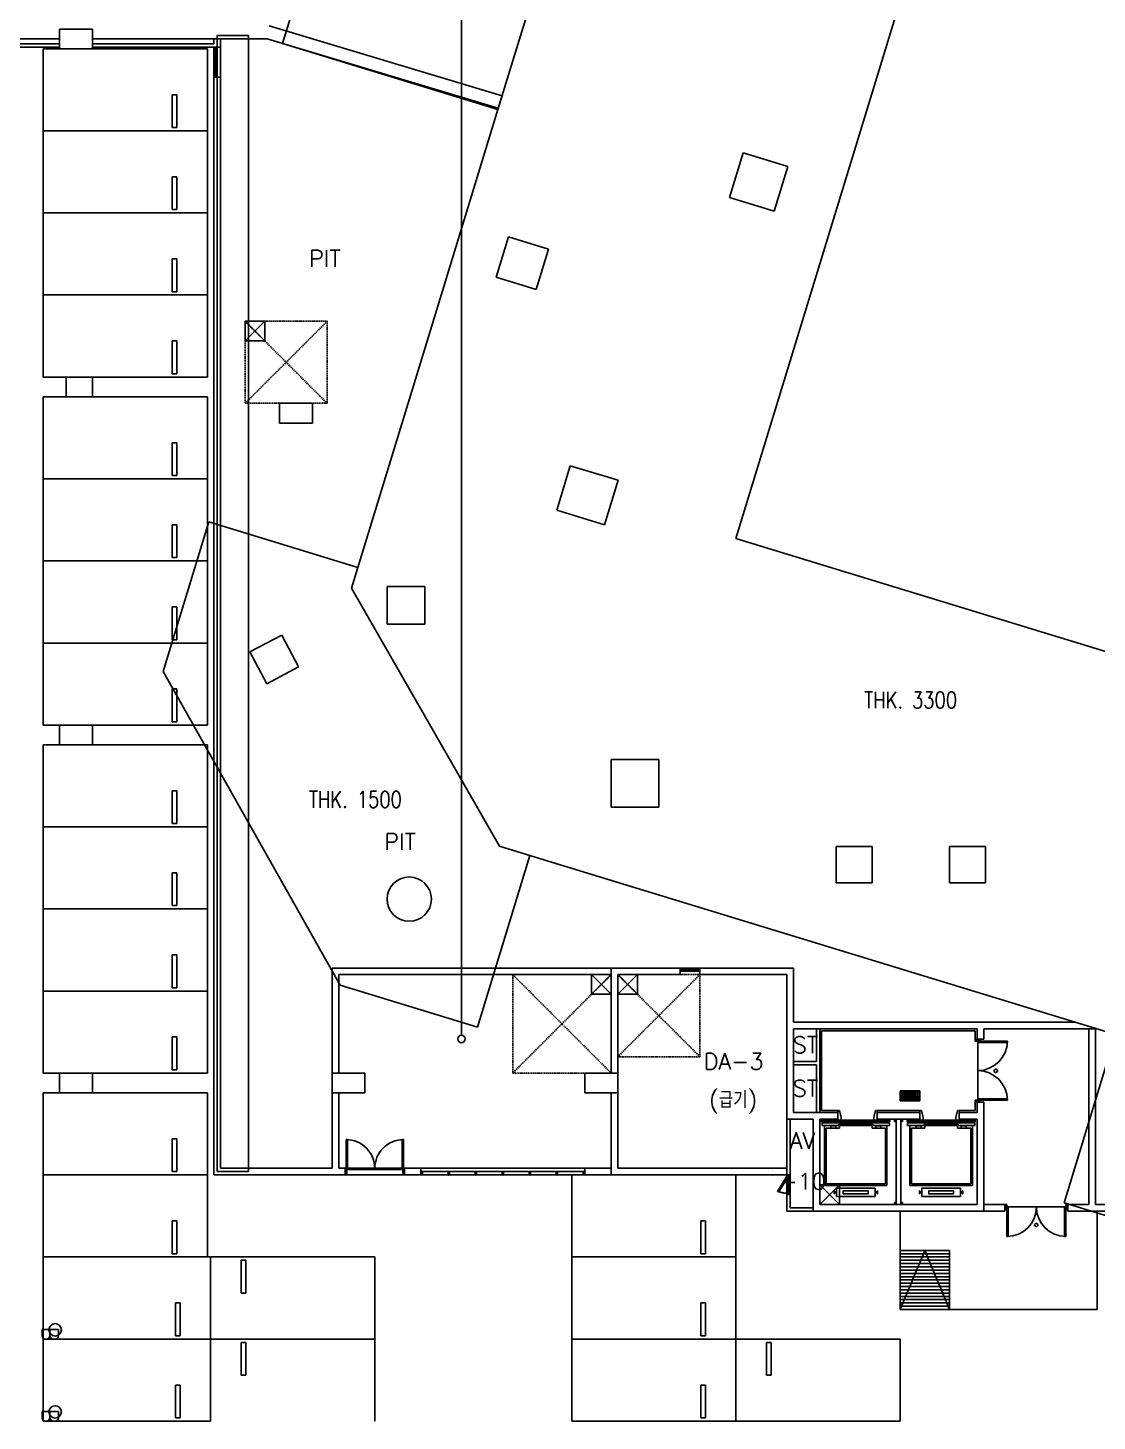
# Model space of a CAD drawing. Header units: millimetres. Extents: x -7575 to 416376, y 91125 to 341855.
# Drawn here: x 146593 to 179160, y 192325 to 234761 of the extents above; entities that cross this region are included whole.
import ezdxf
from ezdxf.enums import TextEntityAlignment as Align

# ---------------------------------------------------------------- set-up
doc = ezdxf.new("R2010")
doc.units = ezdxf.units.MM
doc.header["$LTSCALE"] = 600
doc.header["$MEASUREMENT"] = 0
doc.linetypes.add('HIDDEN', pattern=[2, 1, -1])
doc.linetypes.add('HIDDEN2', pattern=[0.188, 0.125, -0.063])
doc.layers.add('e-plan', color=9, linetype='CONTINUOUS')
doc.layers.add('e-room-box', color=7, linetype='CONTINUOUS')
doc.styles.add('GHS', font='romans.shx', dxfattribs={"width": 0.8, "bigfont": 'ghs.shx'})
doc.styles.add('kiahn', font='romans.shx', dxfattribs={"bigfont": 'cadhs.shx'})

msp = doc.modelspace()

# ---------------------------------------------------------------- linework, layer by layer
at = {"layer": 'e-plan'}
for p, q in [((156175.3, 240262), (154347.9, 234285.1)), ((154347.9, 234285.1), (156175.3, 240262)), ((156175.3, 240262), (154347.9, 234285.1)), ((160911.8, 232278.3), (162739.1, 238255.2)), ((162739.1, 238255.2), (160911.8, 232278.3)), ((160911.8, 232278.3), (162739.1, 238255.2)), ((168155.9, 219204.4), (173550.1, 236848.2)), ((153941.9, 234824.9), (161038.4, 232692.4)), ((140260, 234424.9), (147560, 234424.9)), ((147560, 234274.9), (140260, 234274.9)), ((148560, 234424.9), (153883.1, 234424.9)), ((152260, 234274.9), (148560, 234274.9)), ((152260, 234424.9), (152260, 234274.9)), ((153310, 234524.9), (152360, 234524.9)), ((152360, 234524.9), (152360, 199924.9)), ((152460, 234424.9), (152460, 234174.9)), ((153310, 199924.9), (153310, 234524.9)), ((153883.1, 234424.9), (160921.5, 232309.9)), ((154347.9, 234285.1), (160911.8, 232278.3)), ((160911.8, 232278.3), (154347.9, 234285.1)), ((154347.9, 234285.1), (160911.8, 232278.3)), ((147560, 234174.9), (140260, 234174.9)), ((147060.1, 231624.9), (147060.1, 234124.9)), ((147060.1, 234124.9), (152060.1, 234124.9)), ((152460, 234174.9), (148560, 234174.9)), ((152060.1, 234124.9), (152060.1, 231624.9)), ((152260, 234174.9), (152260, 199824.9)), ((152260, 234174.9), (152460, 234174.9)), ((152260, 234164.9), (152360, 234164.9)), ((152260, 234129.9), (152260, 234164.9)), ((152260, 234129.9), (152260, 233299.9)), ((152310, 234129.9), (152260, 234129.9)), ((152310, 234114.9), (152310, 234129.9)), ((152310, 234114.9), (152310, 233314.9)), ((152360, 234114.9), (152310, 234114.9)), ((152360, 234164.9), (152360, 234129.9)), ((152360, 234129.9), (152360, 234114.9)), ((152360, 234114.9), (152360, 233314.9)), ((152460, 234174.9), (152460, 233254.9)), ((152460, 234174.9), (152460, 233254.9)), ((152460, 234174.9), (152460, 234174.9)), ((152310, 233299.9), (152260, 233299.9)), ((152260, 233299.9), (152260, 233264.9)), ((152260, 233264.9), (152360, 233264.9)), ((152260, 233254.9), (152460, 233254.9)), ((152360, 233314.9), (152310, 233314.9)), ((152310, 233314.9), (152310, 233299.9)), ((152360, 233299.9), (152360, 233314.9)), ((152360, 233264.9), (152360, 233299.9)), ((152460, 233254.9), (152460, 200024.9)), ((150985.1, 231724.9), (150985.1, 232724.9)), ((150985.1, 232724.9), (151135.1, 232724.9)), ((151135.1, 232724.9), (151135.1, 231724.9)), ((161038.4, 232692.4), (160921.5, 232309.9)), ((160911.8, 232278.3), (158783.6, 225317.3)), ((158783.6, 225317.3), (160911.8, 232278.3)), ((151135.1, 231724.9), (150985.1, 231724.9)), ((147060.1, 229124.9), (147060.1, 231624.9)), ((147060.1, 231624.9), (152060.1, 231624.9)), ((152060.1, 231624.9), (147060.1, 231624.9)), ((152060.1, 231624.9), (152060.1, 229124.9)), ((150985.1, 229224.9), (150985.1, 230224.9)), ((150985.1, 230224.9), (151135.1, 230224.9)), ((151135.1, 230224.9), (151135.1, 229224.9)), ((151135.1, 229224.9), (150985.1, 229224.9)), ((152060.1, 229124.9), (147060.1, 229124.9)), ((147060.1, 226624.9), (147060.1, 229124.9)), ((147060.1, 229124.9), (152060.1, 229124.9)), ((152060.1, 229124.9), (152060.1, 226624.9)), ((150985.1, 226724.9), (150985.1, 227724.9)), ((150985.1, 227724.9), (151135.1, 227724.9)), ((151135.1, 227724.9), (151135.1, 226724.9)), ((152060.1, 226624.9), (147060.1, 226624.9)), ((147060.1, 224124.9), (147060.1, 226624.9)), ((147060.1, 226624.9), (152060.1, 226624.9)), ((151135.1, 226724.9), (150985.1, 226724.9)), ((152060.1, 226624.9), (152060.1, 224124.9)), ((153810, 225224.9), (153210, 225824.9)), ((153810, 225824.9), (153210, 225224.9)), ((153210, 225224.9), (153210, 225824.9)), ((153210, 225824.9), (153810, 225824.9)), ((153810, 225824.9), (153810, 225224.9)), ((150985.1, 224224.9), (150985.1, 225224.9)), ((150985.1, 225224.9), (151135.1, 225224.9)), ((151135.1, 225224.9), (151135.1, 224224.9)), ((153810, 225224.9), (153210, 225224.9)), ((158783.6, 225317.3), (156645.8, 218324.7)), ((156645.8, 218324.7), (158783.6, 225317.3)), ((152060.1, 224124.9), (147060.1, 224124.9)), ((151135.1, 224224.9), (150985.1, 224224.9)), ((147060.1, 221024.9), (147060.1, 223524.9)), ((147060.1, 223524.9), (152060.1, 223524.9)), ((152060.1, 223524.9), (152060.1, 221024.9)), ((150985.1, 221124.9), (150985.1, 222124.9)), ((150985.1, 222124.9), (151135.1, 222124.9)), ((151135.1, 222124.9), (151135.1, 221124.9)), ((151135.1, 221124.9), (150985.1, 221124.9)), ((147060.1, 218524.9), (147060.1, 221024.9)), ((147060.1, 221024.9), (152060.1, 221024.9)), ((152060.1, 221024.9), (147060.1, 221024.9)), ((152060.1, 221024.9), (152060.1, 218524.9)), ((152109.5, 219711.6), (150716.8, 215156.4)), ((150985.1, 218624.9), (150985.1, 219624.9)), ((150985.1, 219624.9), (151135.1, 219624.9)), ((151135.1, 219624.9), (151135.1, 218624.9)), ((156645.8, 218324.7), (152109.5, 219711.6)), ((183456.8, 214526.4), (168155.9, 219204.4)), ((151135.1, 218624.9), (150985.1, 218624.9)), ((152060.1, 218524.9), (147060.1, 218524.9)), ((147060.1, 216024.9), (147060.1, 218524.9)), ((147060.1, 218524.9), (152060.1, 218524.9)), ((152060.1, 218524.9), (152060.1, 216024.9)), ((156645.8, 218324.7), (156453.6, 217696.1)), ((156453.6, 217696.1), (156645.8, 218324.7)), ((156453.6, 217696.1), (160961.4, 209833.4)), ((160961.4, 209833.4), (156453.6, 217696.1)), ((150985.1, 216124.9), (150985.1, 217124.9)), ((150985.1, 217124.9), (151135.1, 217124.9)), ((151135.1, 217124.9), (151135.1, 216124.9)), ((147060.1, 213524.9), (147060.1, 216024.9)), ((147060.1, 216024.9), (152060.1, 216024.9)), ((152060.1, 216024.9), (147060.1, 216024.9)), ((151135.1, 216124.9), (150985.1, 216124.9)), ((152060.1, 216024.9), (152060.1, 213524.9)), ((150716.8, 215156.4), (156101.2, 205601.8)), ((150985.1, 213624.9), (150985.1, 214624.9)), ((150985.1, 214624.9), (151135.1, 214624.9)), ((151135.1, 214624.9), (151135.1, 213624.9)), ((152060.1, 213524.9), (147060.1, 213524.9)), ((151135.1, 213624.9), (150985.1, 213624.9)), ((147060.1, 210424.9), (147060.1, 212924.9)), ((147060.1, 212924.9), (152060.1, 212924.9)), ((152060.1, 212924.9), (152060.1, 210424.9)), ((150985.1, 210524.9), (150985.1, 211524.9)), ((150985.1, 211524.9), (151135.1, 211524.9)), ((151135.1, 211524.9), (151135.1, 210524.9)), ((151135.1, 210524.9), (150985.1, 210524.9)), ((147060.1, 207924.9), (147060.1, 210424.9)), ((147060.1, 210424.9), (152060.1, 210424.9)), ((152060.1, 210424.9), (147060.1, 210424.9)), ((152060.1, 210424.9), (152060.1, 207924.9)), ((160961.4, 209833.4), (162172.5, 209463.1)), ((162172.5, 209463.1), (160961.4, 209833.4)), ((160284.8, 204322.7), (161883.4, 209551.5)), ((162172.5, 209463.1), (179717.2, 204099.2)), ((179717.2, 204099.2), (162172.5, 209463.1)), ((150985.1, 208024.9), (150985.1, 209024.9)), ((150985.1, 209024.9), (151135.1, 209024.9)), ((151135.1, 209024.9), (151135.1, 208024.9)), ((151135.1, 208024.9), (150985.1, 208024.9)), ((152060.1, 207924.9), (147060.1, 207924.9)), ((147060.1, 205424.9), (147060.1, 207924.9)), ((147060.1, 207924.9), (152060.1, 207924.9)), ((152060.1, 207924.9), (152060.1, 205424.9)), ((150985.1, 205524.9), (150985.1, 206524.9)), ((150985.1, 206524.9), (151135.1, 206524.9)), ((151135.1, 206524.9), (151135.1, 205524.9)), ((155860, 206124.9), (155860, 200024.9)), ((155860, 206124.9), (164360.1, 206124.9)), ((156060, 205924.9), (156060, 202924.9)), ((156060, 205924.9), (164360.1, 205924.9)), ((164360.1, 205324.9), (163760.1, 205924.9)), ((164360.1, 205924.9), (163760.1, 205324.9)), ((163760.1, 205324.9), (163760.1, 205924.9)), ((163760.1, 205924.9), (164360.1, 205924.9)), ((164360.1, 202924.9), (164360.1, 206124.9)), ((164360.1, 206124.9), (166460.1, 206124.9)), ((164360.1, 205924.9), (164360.1, 205324.9)), ((164560.1, 202924.9), (164560.1, 205924.9)), ((164560.1, 205924.9), (166460.1, 205924.9)), ((165160.1, 205324.9), (164560.1, 205924.9)), ((165160.1, 205924.9), (164560.1, 205324.9)), ((164560.1, 205324.9), (164560.1, 205924.9)), ((164560.1, 205924.9), (165160.1, 205924.9)), ((165160.1, 205924.9), (165160.1, 205324.9)), ((166460.1, 205924.9), (166460.1, 206124.9)), ((166460.1, 206124.9), (166460.1, 206024.9)), ((166495.1, 206124.9), (166460.1, 206124.9)), ((166460.1, 206024.9), (166495.1, 206024.9)), ((167025.1, 206124.9), (166495.1, 206124.9)), ((166495.1, 206074.9), (166495.1, 206124.9)), ((166510.1, 206074.9), (166495.1, 206074.9)), ((166495.1, 206024.9), (166510.1, 206024.9)), ((167010.1, 206074.9), (166510.1, 206074.9)), ((166510.1, 206024.9), (166510.1, 206074.9)), ((167010.1, 206024.9), (166510.1, 206024.9)), ((167010.1, 206024.9), (167010.1, 206074.9)), ((167010.1, 206074.9), (167025.1, 206074.9)), ((167025.1, 206024.9), (167010.1, 206024.9)), ((167025.1, 206074.9), (167025.1, 206124.9)), ((167025.1, 206124.9), (167060.1, 206124.9)), ((167060.1, 206024.9), (167025.1, 206024.9)), ((167060.1, 205924.9), (167060.1, 206124.9)), ((167060.1, 206124.9), (169910, 206124.9)), ((167060.1, 206124.9), (167060.1, 206024.9)), ((167060.1, 205924.9), (169710, 205924.9)), ((169710, 204474.9), (169710, 205924.9)), ((169910, 204474.9), (169910, 206124.9)), ((147060.1, 202924.9), (147060.1, 205424.9)), ((147060.1, 205424.9), (152060.1, 205424.9)), ((152060.1, 205424.9), (147060.1, 205424.9)), ((151135.1, 205524.9), (150985.1, 205524.9)), ((152060.1, 205424.9), (152060.1, 202924.9)), ((156101.2, 205601.8), (160284.8, 204322.7)), ((164360.1, 205324.9), (163760.1, 205324.9)), ((165160.1, 205324.9), (164560.1, 205324.9)), ((169710, 201524.9), (169710, 204474.9)), ((169910, 204474.9), (178488.4, 204474.9)), ((169910, 204274.9), (175510, 204274.9)), ((169910, 201724.9), (169910, 204274.9)), ((170610, 203274.9), (170610, 204274.9)), ((170710, 201724.9), (170710, 204274.9)), ((170770, 201784.9), (170770, 204214.9)), ((170770, 204214.9), (175450, 204214.9)), ((175450, 204214.9), (175450, 203949.9)), ((175510, 203959.9), (175510, 204274.9)), ((175510, 203959.9), (175510, 204274.9)), ((175710, 204274.9), (179142.6, 204274.9)), ((175710, 203959.9), (175710, 204274.9)), ((175710, 203959.9), (175710, 204274.9)), ((178910, 204274.9), (178910, 198924.9)), ((179110, 204274.9), (179110, 198924.9)), ((150985.1, 203024.9), (150985.1, 204024.9)), ((150985.1, 204024.9), (151135.1, 204024.9)), ((151135.1, 204024.9), (151135.1, 203024.9)), ((175450, 203899.9), (175450, 203949.9)), ((175450, 203949.9), (175600, 203949.9)), ((175600, 203899.9), (175450, 203899.9)), ((175710, 203959.9), (175510, 203959.9)), ((175525, 203899.9), (175525, 202099.9)), ((175525, 203899.9), (176425, 203899.9)), ((175525, 203859.9), (175525, 203899.9)), ((176425, 203859.9), (175525, 203859.9)), ((175600, 203949.9), (175600, 203899.9)), ((176425, 203899.9), (176425, 203859.9)), ((179717.2, 204099.2), (178151, 198976.4)), ((169910, 203274.9), (170610, 203274.9)), ((152060.1, 202924.9), (147060.1, 202924.9)), ((151135.1, 203024.9), (150985.1, 203024.9)), ((169910, 203174.9), (170610, 203174.9)), ((170610, 201724.9), (170610, 203174.9)), ((147060.1, 199824.9), (147060.1, 202324.9)), ((147060.1, 202324.9), (152060.1, 202324.9)), ((152060.1, 202324.9), (152060.1, 199824.9)), ((156060, 202324.9), (156060, 200024.9)), ((164360.1, 199824.9), (164360.1, 202324.9)), ((164560.1, 200024.9), (164560.1, 202324.9)), ((173160.6, 202084.9), (173160.6, 202384.9)), ((173160.6, 202384.9), (173460.6, 202384.9)), ((173460.6, 202384.9), (173160.6, 202384.9)), ((173160.6, 202384.9), (173460.6, 202384.9)), ((173160.6, 202084.9), (173460.6, 202084.9)), ((173460.6, 202084.9), (173460.6, 202384.9)), ((173460.6, 202084.9), (173460.6, 202384.9)), ((173460.6, 202384.9), (173760.6, 202384.9)), ((173760.6, 202384.9), (173460.6, 202384.9)), ((173460.6, 202384.9), (173760.6, 202384.9)), ((173460.6, 202084.9), (173760.6, 202084.9)), ((173760.6, 202084.9), (173760.6, 202384.9)), ((175600, 202099.9), (175450, 202099.9)), ((175450, 202099.9), (175450, 202049.9)), ((175450, 202049.9), (175600, 202049.9)), ((175450, 202039.9), (175450, 201784.9)), ((175510, 201724.9), (175510, 202039.9)), ((175510, 201724.9), (175510, 202039.9)), ((175710, 202039.9), (175510, 202039.9)), ((176425, 202139.9), (175525, 202139.9)), ((175525, 202139.9), (175525, 202099.9)), ((175525, 202099.9), (176425, 202099.9)), ((175600, 202049.9), (175600, 202099.9)), ((175710, 198724.9), (175710, 202039.9)), ((175710, 198724.9), (175710, 202039.9)), ((176425, 202099.9), (176425, 202139.9)), ((169910, 201724.9), (171260, 201724.9)), ((171260, 201784.9), (170770, 201784.9)), ((171260, 201784.9), (171260, 201759.9)), ((171260, 201759.9), (171260, 201524.9)), ((171260, 201759.9), (171280, 201759.9)), ((171260, 201724.9), (171260, 201524.9)), ((171280, 201759.9), (171280, 201784.9)), ((171280, 201784.9), (171310, 201784.9)), ((171310, 201784.9), (171360, 201574.9)), ((171360, 201574.9), (171360, 201494.9)), ((172410, 201784.9), (172360, 201574.9)), ((172360, 201574.9), (172360, 201494.9)), ((172440, 201784.9), (172410, 201784.9)), ((172440, 201759.9), (172440, 201784.9)), ((172460, 201759.9), (172440, 201759.9)), ((172460, 201784.9), (172460, 201759.9)), ((173760, 201784.9), (172460, 201784.9)), ((172460, 201724.9), (173760, 201724.9)), ((172460, 201724.9), (172460, 201524.9)), ((173760, 201784.9), (173760, 201759.9)), ((173760, 201759.9), (173780, 201759.9)), ((173760, 201724.9), (173760, 201524.9)), ((173780, 201759.9), (173780, 201784.9)), ((173780, 201784.9), (173810, 201784.9)), ((173810, 201784.9), (173860, 201574.9)), ((173860, 201574.9), (173860, 201494.9)), ((174910, 201784.9), (174860, 201574.9)), ((174860, 201574.9), (174860, 201494.9)), ((174940, 201784.9), (174910, 201784.9)), ((174940, 201759.9), (174940, 201784.9)), ((174960, 201759.9), (174940, 201759.9)), ((174960, 201784.9), (174960, 201759.9)), ((175450, 201784.9), (174960, 201784.9)), ((174960, 201724.9), (175510, 201724.9)), ((174960, 201724.9), (174960, 201524.9)), ((169710, 201524.9), (169710, 199824.9)), ((170510, 201524.9), (169710, 201524.9)), ((169810, 201524.9), (169810, 199824.9)), ((170510, 201524.9), (170510, 198724.9)), ((170710, 201524.9), (171260, 201524.9)), ((170710, 201524.9), (170710, 198924.9)), ((172850, 201494.9), (170770, 201494.9)), ((170770, 201439.9), (170770, 201494.9)), ((170770, 201439.9), (172850, 201439.9)), ((170785, 201409.9), (172835, 201409.9)), ((170785, 201409.9), (170785, 201327.9)), ((172835, 201327.9), (170785, 201327.9)), ((170860, 199503.9), (170860, 201327.9)), ((171005, 201247.9), (170910, 201247.9)), ((170910, 201247.9), (170910, 199547.9)), ((171310, 201247.9), (171005, 201247.9)), ((171047.5, 201247.9), (171047.5, 201314.9)), ((171047.5, 201314.9), (171197.5, 201314.9)), ((171197.5, 201314.9), (171197.5, 201247.9)), ((171280, 201514.9), (171260, 201514.9)), ((171260, 201514.9), (171260, 201494.9)), ((171280, 201494.9), (171280, 201514.9)), ((171360, 201494.9), (171280, 201494.9)), ((171290, 201484.9), (171809, 201484.9)), ((171290, 201452.9), (171290, 201484.9)), ((171809, 201452.9), (171290, 201452.9)), ((171290, 201364.9), (171809, 201364.9)), ((171290, 201332.9), (171290, 201364.9)), ((171809, 201332.9), (171290, 201332.9)), ((171310, 201327.9), (171310, 201247.9)), ((171809, 201484.9), (171809, 201452.9)), ((171809, 201364.9), (171809, 201332.9)), ((172330, 201484.9), (171811, 201484.9)), ((171811, 201484.9), (171811, 201452.9)), ((171811, 201452.9), (172330, 201452.9)), ((172330, 201364.9), (171811, 201364.9)), ((171811, 201364.9), (171811, 201332.9)), ((171811, 201332.9), (172330, 201332.9)), ((172310, 201247.9), (172310, 201327.9)), ((172668, 201247.9), (172310, 201247.9)), ((172330, 201452.9), (172330, 201484.9)), ((172330, 201332.9), (172330, 201364.9)), ((172360, 201494.9), (172440, 201494.9)), ((172572.5, 201314.9), (172422.5, 201314.9)), ((172422.5, 201314.9), (172422.5, 201247.9)), ((172440, 201494.9), (172440, 201514.9)), ((172440, 201514.9), (172460, 201514.9)), ((172460, 201524.9), (173760, 201524.9)), ((172460, 201514.9), (172460, 201494.9)), ((172572.5, 201247.9), (172572.5, 201314.9)), ((172710, 201247.9), (172668, 201247.9)), ((172710, 199547.9), (172710, 201247.9)), ((172760, 201327.9), (172760, 199503.9)), ((172835, 201409.9), (172835, 201327.9)), ((172850, 201439.9), (172850, 201494.9)), ((172985, 201524.9), (172985, 201449.9)), ((173035, 201449.9), (172985, 201449.9)), ((173035, 201524.9), (173035, 198924.9)), ((173185, 201524.9), (173185, 198924.9)), ((173235, 201449.9), (173185, 201449.9)), ((173235, 201524.9), (173235, 201449.9)), ((173370, 201494.9), (175450, 201494.9)), ((173370, 201439.9), (173370, 201494.9)), ((175450, 201439.9), (173370, 201439.9)), ((175435, 201409.9), (173385, 201409.9)), ((173385, 201409.9), (173385, 201327.9)), ((173385, 201327.9), (175435, 201327.9)), ((173460, 201327.9), (173460, 199503.9)), ((173510, 199547.9), (173510, 201247.9)), ((173510, 201247.9), (173552, 201247.9)), ((173552, 201247.9), (173910, 201247.9)), ((173647.5, 201247.9), (173647.5, 201314.9)), ((173647.5, 201314.9), (173797.5, 201314.9)), ((173780, 201514.9), (173760, 201514.9)), ((173760, 201514.9), (173760, 201494.9)), ((173780, 201494.9), (173780, 201514.9)), ((173860, 201494.9), (173780, 201494.9)), ((173797.5, 201314.9), (173797.5, 201247.9)), ((173890, 201484.9), (174409, 201484.9)), ((173890, 201452.9), (173890, 201484.9)), ((174409, 201452.9), (173890, 201452.9)), ((173890, 201364.9), (174409, 201364.9)), ((173890, 201332.9), (173890, 201364.9)), ((174409, 201332.9), (173890, 201332.9)), ((173910, 201247.9), (173910, 201327.9)), ((174409, 201484.9), (174409, 201452.9)), ((174409, 201364.9), (174409, 201332.9)), ((174930, 201484.9), (174411, 201484.9)), ((174411, 201484.9), (174411, 201452.9)), ((174411, 201452.9), (174930, 201452.9)), ((174930, 201364.9), (174411, 201364.9)), ((174411, 201364.9), (174411, 201332.9)), ((174411, 201332.9), (174930, 201332.9)), ((174860, 201494.9), (174940, 201494.9)), ((174910, 201327.9), (174910, 201247.9)), ((174910, 201247.9), (175215, 201247.9)), ((174930, 201452.9), (174930, 201484.9)), ((174930, 201332.9), (174930, 201364.9)), ((174940, 201494.9), (174940, 201514.9)), ((174940, 201514.9), (174960, 201514.9)), ((174960, 201524.9), (175510, 201524.9)), ((174960, 201514.9), (174960, 201494.9)), ((175172.5, 201314.9), (175022.5, 201314.9)), ((175022.5, 201314.9), (175022.5, 201247.9)), ((175172.5, 201247.9), (175172.5, 201314.9)), ((175215, 201247.9), (175310, 201247.9)), ((175310, 201247.9), (175310, 199547.9)), ((175360, 199503.9), (175360, 201327.9)), ((175435, 201409.9), (175435, 201327.9)), ((175450, 201439.9), (175450, 201494.9)), ((175450, 201439.9), (175450, 201494.9)), ((175510, 198924.9), (175510, 201524.9)), ((175510, 198924.9), (175510, 201524.9)), ((150985.1, 199924.9), (150985.1, 200924.9)), ((150985.1, 200924.9), (151135.1, 200924.9)), ((151135.1, 200924.9), (151135.1, 199924.9)), ((156285, 200899.9), (156285, 200024.9)), ((156325, 200899.9), (156285, 200899.9)), ((156325, 200024.9), (156325, 200899.9)), ((157995, 200024.9), (157995, 200899.9)), ((157995, 200899.9), (158035, 200899.9)), ((158035, 200899.9), (158035, 200024.9)), ((151135.1, 199924.9), (150985.1, 199924.9)), ((152360, 199924.9), (153310, 199924.9)), ((155860, 200024.9), (152460, 200024.9)), ((156260, 200024.9), (156060, 200024.9)), ((156260, 200024.9), (156260, 199824.9)), ((156285, 200024.9), (156260, 200024.9)), ((156260, 200024.9), (156260, 199824.9)), ((156285, 200024.9), (158035, 200024.9)), ((156285, 200024.9), (156325, 200024.9)), ((156285, 199984.9), (156285, 200024.9)), ((156305, 199984.9), (156285, 199984.9)), ((158015, 199984.9), (156305, 199984.9)), ((156305, 199864.9), (156305, 199984.9)), ((158035, 200024.9), (157995, 200024.9)), ((158015, 199864.9), (158015, 199984.9)), ((158015, 199984.9), (158035, 199984.9)), ((158035, 199984.9), (158035, 200024.9)), ((158035, 200024.9), (158060, 200024.9)), ((158560, 200024.9), (158060, 200024.9)), ((158060, 200024.9), (158060, 199824.9)), ((158060, 200024.9), (158060, 199824.9)), ((158560, 199824.9), (158560, 200024.9)), ((158560, 200024.9), (163560, 200024.9)), ((158610, 199924.9), (158570, 199924.9)), ((158570, 199924.9), (158570, 199824.9)), ((158590, 199924.9), (163530, 199924.9)), ((158610, 199824.9), (158610, 199924.9)), ((159433.4, 199924.9), (159393.4, 199924.9)), ((159393.4, 199924.9), (159393.4, 199824.9)), ((159433.4, 199824.9), (159433.4, 199924.9)), ((160256.7, 199924.9), (160216.7, 199924.9)), ((160216.7, 199924.9), (160216.7, 199824.9)), ((160256.7, 199824.9), (160256.7, 199924.9)), ((161080, 199924.9), (161040, 199924.9)), ((161040, 199924.9), (161040, 199824.9)), ((161080, 199824.9), (161080, 199924.9)), ((161903.4, 199924.9), (161863.4, 199924.9)), ((161863.4, 199924.9), (161863.4, 199824.9)), ((161903.4, 199824.9), (161903.4, 199924.9)), ((162726.7, 199924.9), (162686.7, 199924.9)), ((162686.7, 199924.9), (162686.7, 199824.9)), ((162726.7, 199824.9), (162726.7, 199924.9)), ((163550, 199924.9), (163510, 199924.9)), ((163510, 199924.9), (163510, 199824.9)), ((163550, 199824.9), (163550, 199924.9)), ((164360.1, 200024.9), (163560, 200024.9)), ((163560, 200024.9), (163560, 199824.9)), ((169710, 200024.9), (164560.1, 200024.9)), ((147060.1, 197324.9), (147060.1, 199824.9)), ((147060.1, 199824.9), (152060.1, 199824.9)), ((152060.1, 199824.9), (147060.1, 199824.9)), ((152060.1, 199824.9), (152060.1, 197324.9)), ((156260, 199824.9), (152260, 199824.9)), ((156260, 199824.9), (156285, 199824.9)), ((156285, 199824.9), (156285, 199864.9)), ((156285, 199864.9), (156305, 199864.9)), ((156285, 199824.9), (158035, 199824.9)), ((158035, 199864.9), (158015, 199864.9)), ((158035, 199824.9), (158035, 199864.9)), ((158060, 199824.9), (158035, 199824.9)), ((158560, 199824.9), (158060, 199824.9)), ((158570, 199824.9), (158610, 199824.9)), ((158590, 199824.9), (163530, 199824.9)), ((159393.4, 199824.9), (159433.4, 199824.9)), ((160216.7, 199824.9), (160256.7, 199824.9)), ((161040, 199824.9), (161080, 199824.9)), ((161863.4, 199824.9), (161903.4, 199824.9)), ((162686.7, 199824.9), (162726.7, 199824.9)), ((163160.1, 197324.9), (163160.1, 199824.9)), ((163160.1, 199824.9), (168160.1, 199824.9)), ((163510, 199824.9), (163550, 199824.9)), ((164360.1, 199824.9), (163560, 199824.9)), ((169710, 199824.9), (164360.1, 199824.9)), ((168160.1, 199824.9), (168160.1, 197324.9)), ((169710, 199824.9), (169810, 199824.9)), ((169710, 199789.9), (169710, 199824.9)), ((169710, 199789.9), (169710, 199259.9)), ((169760, 199789.9), (169710, 199789.9)), ((169760, 199774.9), (169760, 199789.9)), ((169760, 199774.9), (169760, 199274.9)), ((169810, 199774.9), (169760, 199774.9)), ((169810, 199824.9), (169810, 199789.9)), ((169810, 199789.9), (169810, 199774.9)), ((169810, 199774.9), (169810, 199274.9)), ((171310, 198924.9), (170710, 199524.9)), ((171310, 199524.9), (170710, 198924.9)), ((171310, 199524.9), (170710, 199524.9)), ((170710, 199524.9), (170710, 198924.9)), ((170860, 199503.9), (172760, 199503.9)), ((170910, 199547.9), (172710, 199547.9)), ((171310, 198924.9), (171310, 199524.9)), ((175360, 199503.9), (173460, 199503.9)), ((175310, 199547.9), (173510, 199547.9)), ((169760, 199259.9), (169710, 199259.9)), ((169710, 199259.9), (169710, 199224.9)), ((169710, 199224.9), (169710, 198724.9)), ((169810, 199224.9), (169710, 199224.9)), ((169810, 199224.9), (169710, 199224.9)), ((169710, 199224.9), (169810, 199224.9)), ((169810, 199274.9), (169760, 199274.9)), ((169760, 199274.9), (169760, 199259.9)), ((169810, 199259.9), (169810, 199274.9)), ((169810, 199224.9), (169810, 199259.9)), ((169810, 199224.9), (169810, 198824.9)), ((171148, 199338.4), (171148, 199249.4)), ((171153.6, 199338.4), (171148, 199338.4)), ((171153.6, 199249.4), (171148, 199249.4)), ((171156.1, 199336), (171158.8, 199301.9)), ((171158.8, 199285.9), (171156.1, 199251.7)), ((171158.8, 199301.9), (171162.1, 199298.6)), ((171158.8, 199285.9), (171162.1, 199289.1)), ((171174.8, 199298.6), (171162.1, 199298.6)), ((171174.8, 199289.1), (171162.1, 199289.1)), ((171178, 199301.9), (171174.8, 199298.6)), ((171178, 199285.9), (171174.8, 199289.1)), ((171209, 199301.9), (171178, 199301.9)), ((171209, 199285.9), (171178, 199285.9)), ((171210, 199300.9), (171209, 199301.9)), ((171210, 199286.9), (171209, 199285.9)), ((171210, 199300.9), (171210, 199286.9)), ((172400, 199423.9), (171220, 199423.9)), ((171220, 199423.9), (171220, 199163.9)), ((171220, 199163.9), (172400, 199163.9)), ((172198, 199343.9), (171422, 199343.9)), ((171422, 199343.9), (171422, 199335.9)), ((172198, 199335.9), (171422, 199335.9)), ((172198, 199251.9), (171422, 199251.9)), ((171422, 199251.9), (171422, 199243.9)), ((172198, 199243.9), (171422, 199243.9)), ((171430, 199335.9), (171430, 199251.9)), ((172190, 199335.9), (172190, 199251.9)), ((172198, 199343.9), (172198, 199335.9)), ((172198, 199251.9), (172198, 199243.9)), ((172400, 199163.9), (172400, 199423.9)), ((172410, 199300.9), (172411, 199301.9)), ((172410, 199300.9), (172410, 199286.9)), ((172410, 199286.9), (172411, 199285.9)), ((172411, 199301.9), (172442, 199301.9)), ((172411, 199285.9), (172442, 199285.9)), ((172442, 199301.9), (172445.3, 199298.6)), ((172442, 199285.9), (172445.3, 199289.1)), ((172445.3, 199298.6), (172457.9, 199298.6)), ((172445.3, 199289.1), (172457.9, 199289.1)), ((172461.2, 199301.9), (172457.9, 199298.6)), ((172461.2, 199285.9), (172457.9, 199289.1)), ((172463.9, 199336), (172461.2, 199301.9)), ((172461.2, 199285.9), (172463.9, 199251.7)), ((172466.4, 199338.4), (172472, 199338.4)), ((172466.4, 199249.4), (172472, 199249.4)), ((172472, 199338.4), (172472, 199249.4)), ((173748, 199338.4), (173748, 199249.4)), ((173753.6, 199338.4), (173748, 199338.4)), ((173753.6, 199249.4), (173748, 199249.4)), ((173756.1, 199336), (173758.8, 199301.9)), ((173758.8, 199285.9), (173756.1, 199251.7)), ((173758.8, 199301.9), (173762.1, 199298.6)), ((173758.8, 199285.9), (173762.1, 199289.1)), ((173774.8, 199298.6), (173762.1, 199298.6)), ((173774.8, 199289.1), (173762.1, 199289.1)), ((173778, 199301.9), (173774.8, 199298.6)), ((173778, 199285.9), (173774.8, 199289.1)), ((173809, 199301.9), (173778, 199301.9)), ((173809, 199285.9), (173778, 199285.9)), ((173810, 199300.9), (173809, 199301.9)), ((173810, 199286.9), (173809, 199285.9)), ((173810, 199300.9), (173810, 199286.9)), ((173820, 199423.9), (175000, 199423.9)), ((173820, 199163.9), (173820, 199423.9)), ((175000, 199163.9), (173820, 199163.9)), ((174022, 199343.9), (174798, 199343.9)), ((174022, 199343.9), (174022, 199335.9)), ((174022, 199335.9), (174798, 199335.9)), ((174022, 199251.9), (174798, 199251.9)), ((174022, 199251.9), (174022, 199243.9)), ((174022, 199243.9), (174798, 199243.9)), ((174030, 199335.9), (174030, 199251.9)), ((174790, 199335.9), (174790, 199251.9)), ((174798, 199343.9), (174798, 199335.9)), ((174798, 199251.9), (174798, 199243.9)), ((175000, 199423.9), (175000, 199163.9)), ((175010, 199300.9), (175011, 199301.9)), ((175010, 199300.9), (175010, 199286.9)), ((175010, 199286.9), (175011, 199285.9)), ((175011, 199301.9), (175042, 199301.9)), ((175011, 199285.9), (175042, 199285.9)), ((175042, 199301.9), (175045.3, 199298.6)), ((175042, 199285.9), (175045.3, 199289.1)), ((175045.3, 199298.6), (175057.9, 199298.6)), ((175045.3, 199289.1), (175057.9, 199289.1)), ((175061.2, 199301.9), (175057.9, 199298.6)), ((175061.2, 199285.9), (175057.9, 199289.1)), ((175063.9, 199336), (175061.2, 199301.9)), ((175061.2, 199285.9), (175063.9, 199251.7)), ((175066.4, 199338.4), (175072, 199338.4)), ((175066.4, 199249.4), (175072, 199249.4)), ((175072, 199338.4), (175072, 199249.4)), ((170510, 198724.9), (169710, 198724.9)), ((170510, 198824.9), (169810, 198824.9)), ((175710, 198724.9), (170510, 198724.9)), ((175510, 198924.9), (170710, 198924.9)), ((170710, 198924.9), (171310, 198924.9)), ((172985, 198924.9), (172985, 198980.1)), ((173035, 198980.1), (172985, 198980.1)), ((173160.1, 198724.9), (173160.1, 197524.9)), ((173235, 198980.1), (173185, 198980.1)), ((173235, 198924.9), (173235, 198980.1)), ((176350.1, 198924.9), (175710.1, 198924.9)), ((176350.1, 198724.9), (175710.1, 198724.9)), ((176350.1, 198924.9), (176350.1, 198724.9)), ((176410.1, 198924.9), (176360.1, 198924.9)), ((176360.1, 198924.9), (176360.1, 198774.9)), ((176360.1, 198774.9), (176410.1, 198774.9)), ((176410.1, 198774.9), (176410.1, 198924.9)), ((178210.1, 198849.9), (176410.1, 198849.9)), ((176410.1, 198849.9), (176410.1, 197949.9)), ((176450.1, 198849.9), (176410.1, 198849.9)), ((176450.1, 197949.9), (176450.1, 198849.9)), ((178151, 198976.4), (185762.8, 196649.2)), ((178170.1, 197949.9), (178170.1, 198849.9)), ((178170.1, 198849.9), (178210.1, 198849.9)), ((178210.1, 198774.9), (178210.1, 198924.9)), ((178210.1, 198924.9), (178260.1, 198924.9)), ((178210.1, 198849.9), (178210.1, 197949.9)), ((178260.1, 198774.9), (178210.1, 198774.9)), ((178260.1, 198924.9), (178260.1, 198774.9)), ((178270.1, 198924.9), (178270.1, 198724.9)), ((178270.1, 198924.9), (178910, 198924.9)), ((200060, 198724.9), (178270.1, 198724.9)), ((199860, 198924.9), (179110, 198924.9)), ((179160.1, 198724.9), (179160.1, 195724.9)), ((150985.1, 197424.9), (150985.1, 198424.9)), ((150985.1, 198424.9), (151135.1, 198424.9)), ((151135.1, 198424.9), (151135.1, 197424.9)), ((167085.1, 197424.9), (167085.1, 198424.9)), ((167085.1, 198424.9), (167235.1, 198424.9)), ((167235.1, 198424.9), (167235.1, 197424.9)), ((176410.1, 197949.9), (176450.1, 197949.9)), ((178210.1, 197949.9), (178170.1, 197949.9)), ((151135.1, 197424.9), (150985.1, 197424.9)), ((167235.1, 197424.9), (167085.1, 197424.9)), ((173910.1, 197524.9), (173160, 195724.9)), ((173160, 195724.9), (173160.1, 197524.9)), ((173160.1, 197524.9), (174660.1, 197524.9)), ((174660.1, 197424.9), (173160.1, 197424.9)), ((174660.1, 195724.9), (173910.1, 197524.9)), ((174660.1, 197524.9), (174660.1, 195724.9)), ((147060.1, 194824.9), (147060.1, 197324.9)), ((147060.1, 197324.9), (152160.1, 197324.9)), ((152060.1, 197324.9), (147060.1, 197324.9)), ((152160.1, 197324.9), (152160.1, 194824.9)), ((152160.1, 194824.9), (152160.1, 197324.9)), ((152160.1, 197324.9), (157160.1, 197324.9)), ((153085.1, 197224.9), (153235.1, 197224.9)), ((153085.1, 196224.9), (153085.1, 197224.9)), ((153235.1, 197224.9), (153235.1, 196224.9)), ((157160.1, 197324.9), (157160.1, 194824.9)), ((163160.1, 194824.9), (163160.1, 197324.9)), ((163160.1, 197324.9), (168160.1, 197324.9)), ((168160.1, 197324.9), (163160.1, 197324.9)), ((168160.1, 197324.9), (168160.1, 194824.9)), ((174660.1, 197324.9), (173160.1, 197324.9)), ((174660.1, 197224.9), (173160.1, 197224.9)), ((174660.1, 197124.9), (173160.1, 197124.9)), ((174660.1, 197024.9), (173160.1, 197024.9)), ((174660.1, 196924.9), (173160.1, 196924.9)), ((174660.1, 196824.9), (173160.1, 196824.9)), ((174660.1, 196724.9), (173160.1, 196724.9)), ((174660.1, 196624.9), (173160.1, 196624.9)), ((174660.1, 196524.9), (173160.1, 196524.9)), ((153235.1, 196224.9), (153085.1, 196224.9)), ((174660.1, 196424.9), (173160.1, 196424.9)), ((174660.1, 196324.9), (173160.1, 196324.9)), ((174660.1, 196224.9), (173160.1, 196224.9)), ((174660.1, 196124.9), (173160.1, 196124.9)), ((151085.1, 194924.9), (151085.1, 195924.9)), ((151085.1, 195924.9), (151235.1, 195924.9)), ((151235.1, 195924.9), (151235.1, 194924.9)), ((167085.1, 194924.9), (167085.1, 195924.9)), ((167085.1, 195924.9), (167235.1, 195924.9)), ((167235.1, 195924.9), (167235.1, 194924.9)), ((174660.1, 195724.9), (173160, 195724.9)), ((174660.1, 196024.9), (173160.1, 196024.9)), ((174660.1, 195924.9), (173160.1, 195924.9)), ((174660.1, 195824.9), (173160.1, 195824.9)), ((174660.1, 195724.9), (179160.1, 195724.9)), ((152160.1, 194824.9), (147060.1, 194824.9)), ((147060.1, 192324.9), (147060.1, 194824.9)), ((147060.1, 194824.9), (152160.1, 194824.9)), ((151235.1, 194924.9), (151085.1, 194924.9)), ((152160.1, 194824.9), (152160.1, 192324.9)), ((157160.1, 194824.9), (152160.1, 194824.9)), ((152160.1, 192324.9), (152160.1, 194824.9)), ((152160.1, 194824.9), (157160.1, 194824.9)), ((157160.1, 194824.9), (157160.1, 192324.9)), ((168160.1, 194824.9), (163160.1, 194824.9)), ((163160.1, 192324.9), (163160.1, 194824.9)), ((163160.1, 194824.9), (168160.1, 194824.9)), ((167235.1, 194924.9), (167085.1, 194924.9)), ((168160.1, 194824.9), (168160.1, 192324.9)), ((168160.1, 192324.9), (168160.1, 194824.9)), ((168160.1, 194824.9), (173160.1, 194824.9)), ((173160.1, 194824.9), (173160.1, 192324.9)), ((153085.1, 194724.9), (153235.1, 194724.9)), ((153085.1, 193724.9), (153085.1, 194724.9)), ((153235.1, 194724.9), (153235.1, 193724.9)), ((169085.1, 194724.9), (169235.1, 194724.9)), ((169085.1, 193724.9), (169085.1, 194724.9)), ((169235.1, 194724.9), (169235.1, 193724.9)), ((153235.1, 193724.9), (153085.1, 193724.9)), ((169235.1, 193724.9), (169085.1, 193724.9)), ((151085.1, 192424.9), (151085.1, 193424.9)), ((151085.1, 193424.9), (151235.1, 193424.9)), ((151235.1, 193424.9), (151235.1, 192424.9)), ((167085.1, 192424.9), (167085.1, 193424.9)), ((167085.1, 193424.9), (167235.1, 193424.9)), ((167235.1, 193424.9), (167235.1, 192424.9)), ((152160.1, 192324.9), (147060.1, 192324.9)), ((151235.1, 192424.9), (151085.1, 192424.9)), ((168160.1, 192324.9), (163160.1, 192324.9)), ((167235.1, 192424.9), (167085.1, 192424.9)), ((173160.1, 192324.9), (168160.1, 192324.9))]:
    msp.add_line(p, q, dxfattribs=at)
at = {"layer": 'e-plan', "ltscale": 0.5}
for p, q in [((147560, 234124.9), (147560, 234724.9)), ((147560, 234724.9), (148560, 234724.9)), ((148560, 234724.9), (148560, 234124.9)), ((148560, 234124.9), (147560, 234124.9)), ((167965.2, 229594.1), (168380.4, 230952.1)), ((168380.4, 230952.1), (169738.3, 230536.9)), ((169738.3, 230536.9), (169323.2, 229179)), ((169323.2, 229179), (167965.2, 229594.1)), ((160854.9, 227166.9), (161229.1, 228391)), ((161229.1, 228391), (162453.2, 228016.8)), ((162453.2, 228016.8), (162079, 226792.7)), ((162079, 226792.7), (160854.9, 227166.9)), ((147760, 223524.9), (147760, 224124.9)), ((147760, 224124.9), (148560, 224124.9)), ((148560, 224124.9), (148560, 223524.9)), ((148560, 223524.9), (147760, 223524.9)), ((155260, 223324.9), (154260, 223324.9)), ((154260, 223324.9), (154260, 222724.9)), ((155260, 222724.9), (155260, 223324.9)), ((154260, 222724.9), (155260, 222724.9)), ((162699.8, 220067.3), (163114.9, 221425.3)), ((163114.9, 221425.3), (164568.5, 220980.9)), ((164568.5, 220980.9), (164153.4, 219622.9)), ((164153.4, 219622.9), (162699.8, 220067.3)), ((157535, 217749.9), (157535, 216599.9)), ((158685, 217749.9), (157535, 217749.9)), ((158685, 216599.9), (158685, 217749.9)), ((157535, 216599.9), (158685, 216599.9)), ((154324.3, 216267.5), (153353, 215751.1)), ((154840.7, 215296.3), (154324.3, 216267.5)), ((153353, 215751.1), (153869.5, 214779.8)), ((153869.5, 214779.8), (154840.7, 215296.3)), ((148560, 213524.9), (147560, 213524.9)), ((147560, 213524.9), (147560, 212924.9)), ((148560, 212924.9), (148560, 213524.9)), ((147560, 212924.9), (148560, 212924.9)), ((165810, 212474.9), (164360, 212474.9)), ((164360, 212474.9), (164360, 211024.9)), ((165810, 211024.9), (165810, 212474.9)), ((164360, 211024.9), (165810, 211024.9)), ((172310, 209824.9), (171210, 209824.9)), ((171210, 209824.9), (171210, 208724.9)), ((172310, 208724.9), (172310, 209824.9)), ((175760, 209824.9), (174660, 209824.9)), ((174660, 209824.9), (174660, 208724.9)), ((175760, 208724.9), (175760, 209824.9)), ((171210, 208724.9), (172310, 208724.9)), ((174660, 208724.9), (175760, 208724.9)), ((148560, 202924.9), (147560, 202924.9)), ((147560, 202924.9), (147560, 202324.9)), ((148560, 202324.9), (148560, 202924.9)), ((155860, 202324.9), (155860, 202924.9)), ((155860, 202924.9), (156860, 202924.9)), ((156860, 202924.9), (156860, 202324.9)), ((164560, 202924.9), (163560, 202924.9)), ((163560, 202924.9), (163560, 202324.9)), ((164560, 202324.9), (164560, 202924.9)), ((147560, 202324.9), (148560, 202324.9)), ((156860, 202324.9), (155860, 202324.9)), ((163560, 202324.9), (164560, 202324.9))]:
    msp.add_line(p, q, dxfattribs=at)
at = {"layer": 'e-plan', "linetype": 'HIDDEN2', "ltscale": 0.5}
for p, q in [((155710, 223324.9), (153210, 225824.9)), ((153210, 223324.9), (155710, 225824.9)), ((153210, 223324.9), (153210, 225824.9)), ((153210, 225824.9), (155710, 225824.9)), ((155710, 225824.9), (155710, 223324.9)), ((155710, 223324.9), (153210, 223324.9)), ((161360.1, 205924.9), (164360.1, 202924.9)), ((164360.1, 205924.9), (161360.1, 202924.9)), ((164360.1, 205924.9), (161360.1, 205924.9)), ((161360.1, 205924.9), (161360.1, 202924.9)), ((164360.1, 202924.9), (164360.1, 205924.9)), ((167060.1, 205924.9), (164560.1, 203424.9)), ((167060.1, 203424.9), (164560.1, 205924.9)), ((167060.1, 205924.9), (164560.1, 205924.9)), ((164560.1, 205924.9), (164560.1, 203424.9)), ((167060.1, 203424.9), (167060.1, 205924.9)), ((164560.1, 203424.9), (167060.1, 203424.9)), ((161360.1, 202924.9), (164360.1, 202924.9))]:
    msp.add_line(p, q, dxfattribs=at)
at = {"layer": 'e-plan', "linetype": 'HIDDEN'}
for p, q in [((169710, 199789.9), (169424.2, 199320.8)), ((169462.2, 199308.2), (169747.4, 199775.5)), ((169747.4, 199775.5), (169710, 199789.9)), ((169424.2, 199320.8), (169462.2, 199308.2))]:
    msp.add_line(p, q, dxfattribs=at)
at = {"layer": 'e-plan', "ltscale": 0.5}
msp.add_circle((158210, 208224.9), 675, dxfattribs=at)
at = {"layer": 'e-plan'}
for centre, radius in [((173185.6, 202359.9), 17.5), ((173185.6, 202309.9), 17.5), ((173185.6, 202259.9), 17.5), ((173185.6, 202209.9), 17.5), ((173185.6, 202159.9), 17.5), ((173185.6, 202109.9), 17.5), ((173235.6, 202359.9), 17.5), ((173235.6, 202309.9), 17.5), ((173235.6, 202259.9), 17.5), ((173235.6, 202209.9), 17.5), ((173235.6, 202159.9), 17.5), ((173235.6, 202109.9), 17.5), ((173285.6, 202359.9), 17.5), ((173285.6, 202309.9), 17.5), ((173285.6, 202259.9), 17.5), ((173285.6, 202209.9), 17.5), ((173285.6, 202159.9), 17.5), ((173285.6, 202109.9), 17.5), ((173335.6, 202359.9), 17.5), ((173335.6, 202309.9), 17.5), ((173335.6, 202259.9), 17.5), ((173335.6, 202209.9), 17.5), ((173335.6, 202159.9), 17.5), ((173335.6, 202109.9), 17.5), ((173385.6, 202359.9), 17.5), ((173385.6, 202309.9), 17.5), ((173385.6, 202259.9), 17.5), ((173385.6, 202209.9), 17.5), ((173385.6, 202159.9), 17.5), ((173385.6, 202109.9), 17.5), ((173435.6, 202359.9), 17.5), ((173435.6, 202309.9), 17.5), ((173435.6, 202259.9), 17.5), ((173435.6, 202209.9), 17.5), ((173435.6, 202159.9), 17.5), ((173435.6, 202109.9), 17.5), ((173485.6, 202359.9), 17.5), ((173485.6, 202309.9), 17.5), ((173485.6, 202259.9), 17.5), ((173485.6, 202209.9), 17.5), ((173485.6, 202159.9), 17.5), ((173485.6, 202109.9), 17.5), ((173535.6, 202359.9), 17.5), ((173535.6, 202309.9), 17.5), ((173535.6, 202259.9), 17.5), ((173535.6, 202209.9), 17.5), ((173535.6, 202159.9), 17.5), ((173535.6, 202109.9), 17.5), ((173585.6, 202359.9), 17.5), ((173585.6, 202309.9), 17.5), ((173585.6, 202259.9), 17.5), ((173585.6, 202209.9), 17.5), ((173585.6, 202159.9), 17.5), ((173585.6, 202109.9), 17.5), ((173635.6, 202359.9), 17.5), ((173635.6, 202309.9), 17.5), ((173635.6, 202259.9), 17.5), ((173635.6, 202209.9), 17.5), ((173635.6, 202159.9), 17.5), ((173635.6, 202109.9), 17.5), ((173685.6, 202359.9), 17.5), ((173685.6, 202309.9), 17.5), ((173685.6, 202259.9), 17.5), ((173685.6, 202209.9), 17.5), ((173685.6, 202159.9), 17.5), ((173685.6, 202109.9), 17.5), ((173735.6, 202359.9), 17.5), ((173735.6, 202309.9), 17.5), ((173735.6, 202259.9), 17.5), ((173735.6, 202209.9), 17.5), ((173735.6, 202159.9), 17.5), ((173735.6, 202109.9), 17.5), ((147425.3, 195106.4), 189.2), ((147425.3, 192606.4), 189.2)]:
    msp.add_circle(centre, radius, dxfattribs=at)
for centre, radius, start, end in [((175525, 203899.9), 900, 270, 360), ((175525, 202099.9), 900, 360, 90), ((176075, 202993), 50, 30.00009, 210.00009), ((176075, 202993), 50, 210.00009, 30.00009), ((156285, 200024.9), 875, 359.99988, 90.00003), ((158035, 200024.9), 875, 89.99997, 180.00012), ((171153.6, 199335.9), 2.5, 3.40938, 90.00004), ((171153.6, 199251.9), 2.5, 270.00004, 356.5907), ((172466.4, 199335.9), 2.5, 90.00004, 176.5907), ((172466.4, 199251.9), 2.5, 183.40938, 270.00004), ((173753.6, 199335.9), 2.5, 3.40938, 90.00004), ((173753.6, 199251.9), 2.5, 270.00004, 356.5907), ((175066.4, 199335.9), 2.5, 90.00004, 176.5907), ((175066.4, 199251.9), 2.5, 183.40938, 270.00004), ((176410.1, 198849.9), 900, 270, 0), ((178210.1, 198849.9), 900, 180, 270), ((177303.2, 198299.9), 50, 120.00009, 300.00009), ((177303.2, 198299.9), 50, 300.00009, 120.00009)]:
    msp.add_arc(centre, radius, start, end, dxfattribs=at)
at = {"layer": 'e-plan', "linetype": 'HIDDEN'}
msp.add_arc((169967.3, 201239), 1995.8, 255.34156, 262.59481, dxfattribs=at)
at = {"layer": 'e-plan'}
for p in [(159413.4, 199824.9), (160236.7, 199824.9), (161060, 199824.9), (161883.4, 199824.9), (162706.7, 199824.9), (169277.8, 199824.9)]:
    msp.add_point(p, dxfattribs=at)
at = {"layer": 'e-room-box'}
msp.add_line((159800.3, 204076.3), (159800.3, 244648.4), dxfattribs=at)
for start, end in [(90, 270), (270, 90)]:
    msp.add_arc((159800.3, 203963.8), 112.5, start, end, dxfattribs=at)

# ---------------------------------------------------------------- texts
at = {"layer": 'e-plan', "style": 'kiahn'}
for s, p in [('PIT', (156121.7, 227486)), ('PIT', (158413.3, 209722.6)), ('DA-3', (168999.3, 203030)), ('(급기)', (168812.2, 201861.4))]:
    msp.add_text(s, height=500, dxfattribs=at).set_placement(p, align=Align.RIGHT)
at = {"layer": 'e-plan', "style": 'GHS', "width": 0.8}
for s, p in [('THK. 3300', (172066.1, 214036.9)), ('THK. 1500', (155155.4, 211009.5))]:
    msp.add_text(s, height=500, dxfattribs=at).set_placement(p)
at = {"layer": 'e-plan', "style": 'kiahn'}
for p in [(170275.3, 203785.8), (170275.3, 202460.8)]:
    msp.add_text('ST', height=500, dxfattribs=at).set_placement(p, align=Align.MIDDLE)
for s, p in [('AV', (170189.9, 200870.3)), ('-10', (170189.9, 199627))]:
    msp.add_text(s, height=500, dxfattribs=at).set_placement(p, align=Align.MIDDLE_CENTER)
at = {"layer": 'e-plan', "style": 'kiahn', "text_generation_flag": 4}
for p in [(147526.7, 195205.5), (147526.7, 192705.5)]:
    msp.add_text('B', height=500, rotation=270, dxfattribs=at).set_placement(p)

doc.saveas('drawing.dxf')
